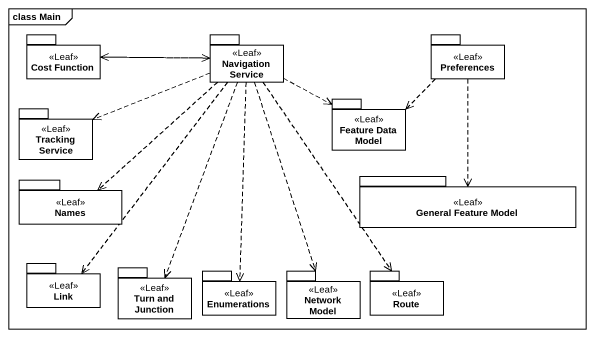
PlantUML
@startuml
mainframe class Main
package "Cost Function" as Cost_Function <<Leaf>> {
}
package "Navigation Service" as Navigation_Service <<Leaf>> {
}
package Preferences <<Leaf>> {
}
package "Tracking Service" as Tracking_Service <<Leaf>> {
}
package "Feature Data Model" as Feature_Data_Model <<Leaf>> {
}
package Names <<Leaf>> {
}
package "General Feature Model" as General_Feature_Model <<Leaf>> {
}
package Link <<Leaf>> {
}
package "Turn and Junction" as Turn_and_Junction <<Leaf>> {
}
package Enumerations <<Leaf>> {
}
package "Network Model" as Network_Model <<Leaf>> {
}
package Route <<Leaf>> {
}
Cost_Function .right.> Navigation_Service
Navigation_Service .left.> Cost_Function
Navigation_Service .left.> Tracking_Service
Navigation_Service .right.> Feature_Data_Model
Navigation_Service ..> Names
Navigation_Service ..> Link
Navigation_Service ..> Turn_and_Junction
Navigation_Service ..> Enumerations
Navigation_Service ..> Network_Model
Navigation_Service ..> Route
Preferences ..> Feature_Data_Model
Preferences ..> General_Feature_Model
@enduml
